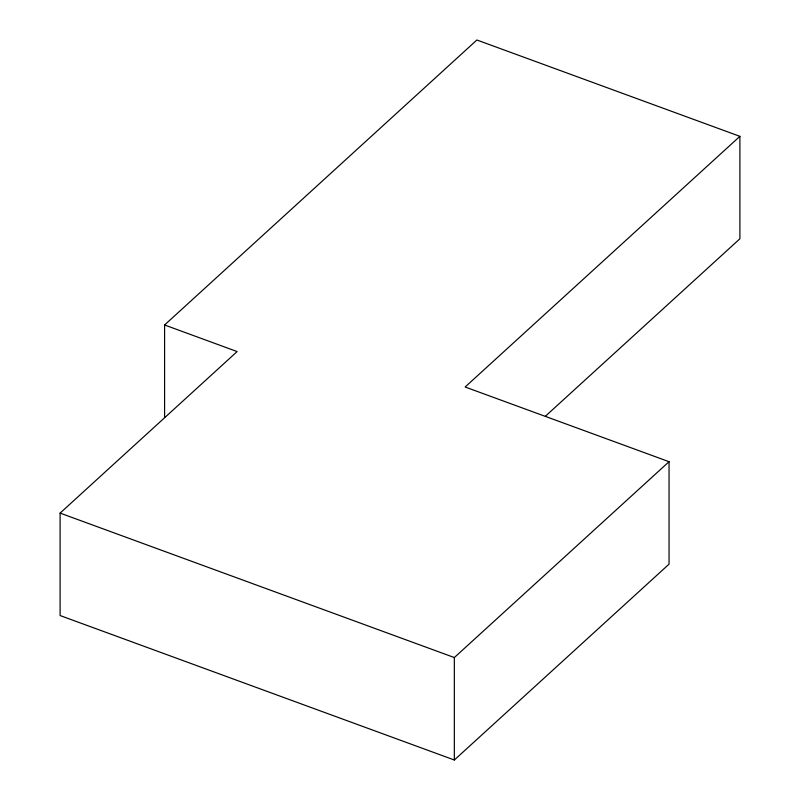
<?xml version="1.0" encoding="UTF-8"?>
<svg xmlns="http://www.w3.org/2000/svg" width="800" height="800" viewBox="0 0 800 800"><rect width="100%" height="100%" fill="white"/><g stroke="black" fill="none" stroke-linecap="round" stroke-linejoin="round"><path stroke-width="1.2" d="M164.59 417.43L164.59 324.98L476.89 40L739.89 136.34L739.89 238.79L545.35 416.27M739.89 136.34L465.14 387L669.05 461.7L669.05 564.15L454.34 760L60.11 615.55L60.11 513.1L237.12 351.57L164.59 324.98M454.34 760L454.34 657.55L669.05 461.7M60.11 513.1L454.34 657.55"/></g></svg>
